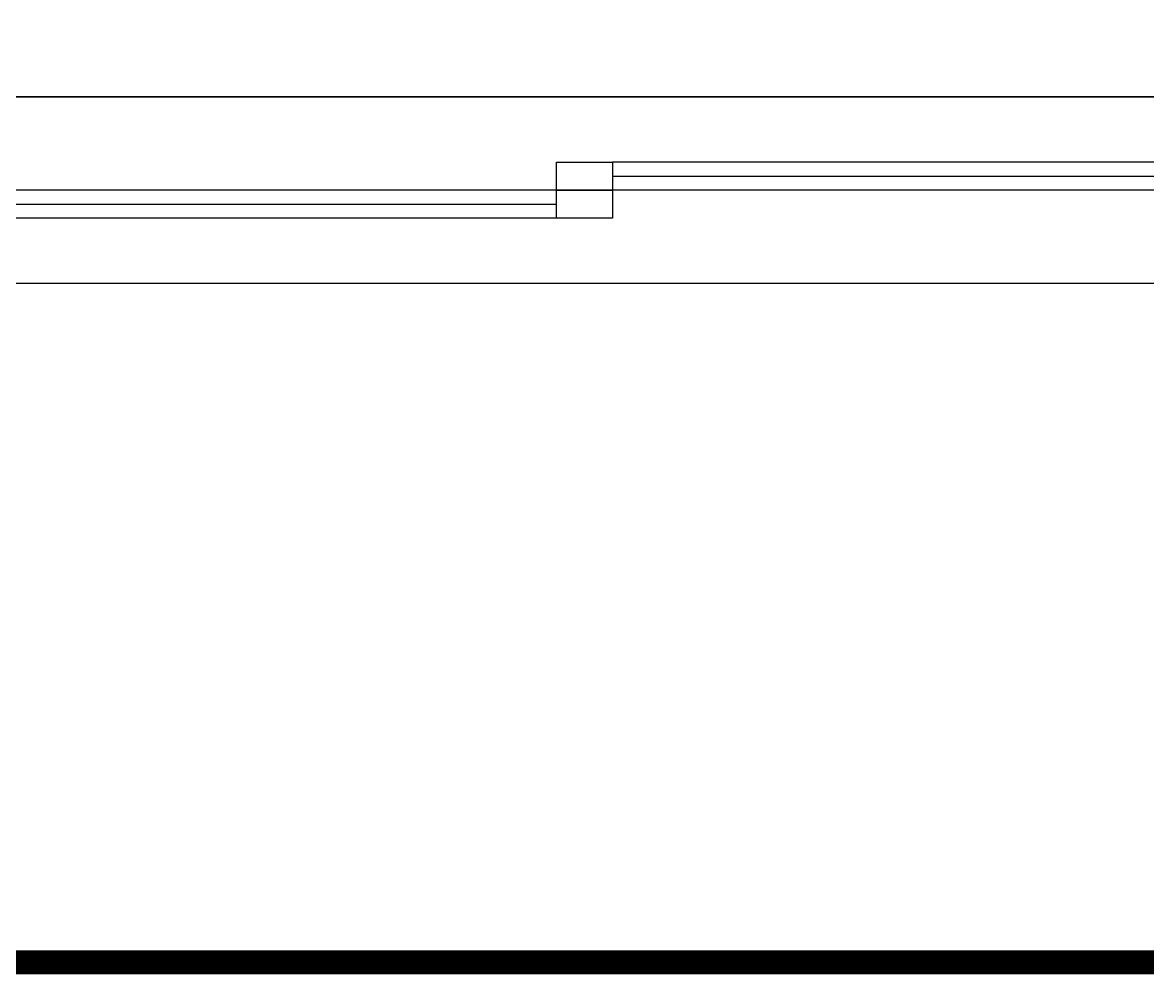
# Model space of a CAD drawing. Header units: millimetres. Extents: x -41292 to 298682, y -22072 to 33155.
# Drawn here: x 35143 to 36349, y 640 to 1660 of the extents above; entities that cross this region are included whole.
import ezdxf

# ---------------------------------------------------------------- set-up
doc = ezdxf.new("R2010")
doc.units = ezdxf.units.MM
doc.layers.add('창호', color=4, linetype='Continuous')
doc.layers.add('틀', color=8, linetype='Continuous')

# ---------------------------------------------------------------- blocks, each defined once
blk = doc.blocks.new('AHSISHEUD')
for p, q in [((38072, 19228.7), (34672, 19228.7)), ((38072, 19028.7), (34672, 19028.7))]:
    blk.add_line(p, q)

msp = doc.modelspace()

# ---------------------------------------------------------------- linework, layer by layer
at = {"const_width": 25.94}
msp.add_lwpolyline([(41789.27, 653.15), (21789.27, 653.15), (21789.27, 14503.15), (41789.27, 14503.15)], close=True, dxfattribs=at)
at = {"layer": '창호'}
for p, q in [((37354.67, 1510.58), (35775.44, 1510.58)), ((35715.44, 1480.58), (34135.44, 1480.58)), ((37354.67, 1480.58), (35775.44, 1480.58)), ((35715.44, 1450.58), (34135.44, 1450.58))]:
    msp.add_line(p, q, dxfattribs=at)
at = {"layer": '틀'}
for p, q in [((34045.44, 1580.58), (37444.67, 1580.58)), ((35775.44, 1495.58), (37354.67, 1495.58)), ((34135.44, 1465.58), (35715.44, 1465.58)), ((37444.67, 1380.58), (34045.44, 1380.58))]:
    msp.add_line(p, q, dxfattribs=at)
for points in [[(35715.44, 1480.58), (35715.44, 1510.58), (35775.44, 1510.58), (35775.44, 1480.58)], [(35715.44, 1450.58), (35715.44, 1480.58), (35775.44, 1480.58), (35775.44, 1450.58)]]:
    msp.add_lwpolyline(points, close=True, dxfattribs=at)

# ---------------------------------------------------------------- block references
msp.add_blockref('AHSISHEUD', (-627.37, -17648.09))

doc.saveas('drawing.dxf')
